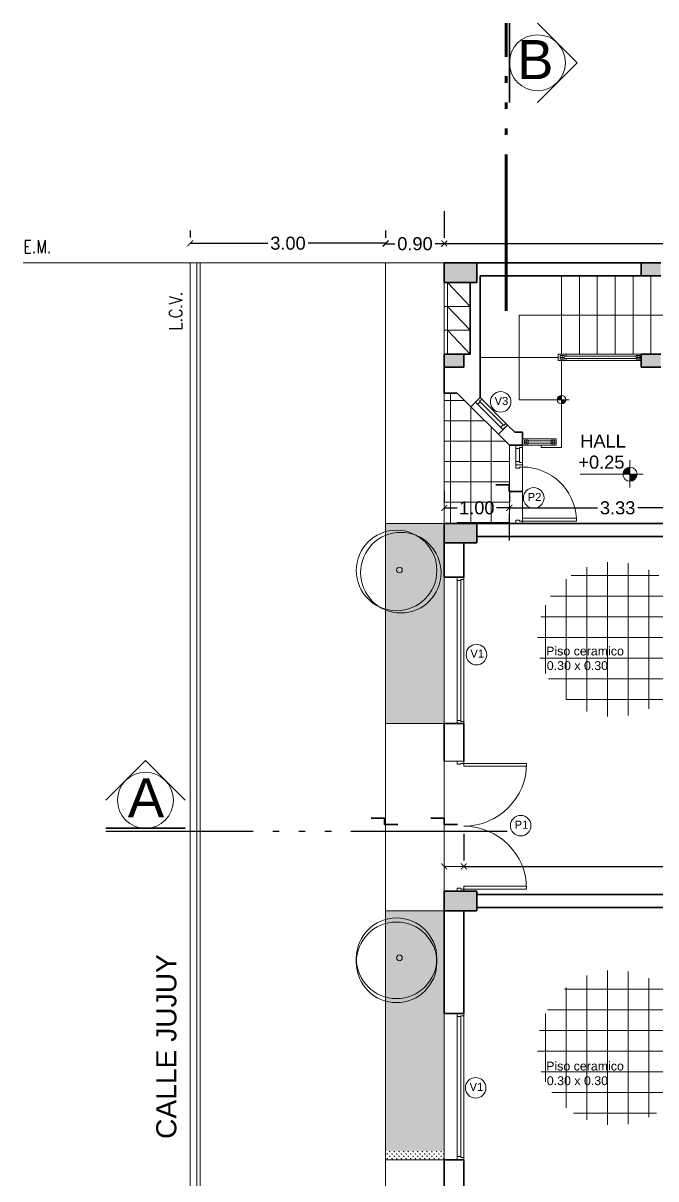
# Model space of a CAD drawing. Header units: millimetres. Extents: x 1578 to 2210, y 899 to 1032.
# Drawn here: x 1903.35 to 1913.07, y 992.76 to 1010.51 of the extents above; entities that cross this region are included whole.
import ezdxf

# ---------------------------------------------------------------- set-up
doc = ezdxf.new("R2010")
doc.units = ezdxf.units.MM
doc.linetypes.add('ACAD_ISO05W100', pattern=[36, 24, -3, 0, -3, 0, -3, 0, -3])
doc.linetypes.add('DASHDOT2', pattern=[12.7, 6.35, -3.175, 0, -3.175])
for name, color, linetype, lineweight in [('CARPINTERIA', 7, 'Continuous', 18), ('COTAS', 7, 'Continuous', 15), ('EJES', 7, 'DASHDOT2', 13), ('ESTRUCTURA', 3, 'Continuous', 30), ('hatch', 252, 'Continuous', 15), ('LINEA DE CORTE', 7, 'ACAD_ISO05W100', 60), ('MUROS', 1, 'Continuous', 30), ('PISOS', 9, 'Continuous', 9), ('SANITARIOS', 7, 'Continuous', 20), ('TRAMAS', 7, 'Continuous', 15), ('UMBRALES', 7, 'Continuous', 18)]:
    doc.layers.add(name, color=color, linetype=linetype, lineweight=lineweight)
doc.styles.add('ROMANS', font='romans', dxfattribs={"height": 0.06})
doc.styles.add('STYLE1', font='ARIAL.TTF')
doc.dimstyles.get("Standard").update_dxf_attribs({"dimscale": 0, "dimtxt": 0.2, "dimasz": 0.09, "dimexe": 0.09, "dimexo": 0.5, "dimgap": 0.05, "dimtad": 0, "dimzin": 0, "dimdsep": 46, "dimtxsty": 'STYLE1', "dimblk1": 'ARCHTICK', "dimblk2": 'ARCHTICK', "dimsah": 1, "dimcen": 0, "dimadec": 0, "dimazin": 0, "dimtfac": 1, "dimtofl": 0, "dimtmove": 2, "dimatfit": 3, "dimldrblk": 'ARCHTICK', "dimfxl": 1, "dimtolj": 1, "dimtzin": 0, "dimarcsym": 0})
pattern_1 = [(90, (93.20777, 0), (-0.035921, 0.035921), [0.009525, -0.062317]), (45, (93.20777, 0), (-0.0359210245, 0.0359210245), [0.009525, -0.041275]), (135, (93.20777, 0), (-0.0359210245, -0.0359210245), [0.009525, -0.041275])]

# ---------------------------------------------------------------- blocks, each defined once
blk = doc.blocks.new('_ARCHTICK')
at = {"color": 0, "linetype": 'ByBlock', "const_width": 0.15}
blk.add_lwpolyline([(-0.5, -0.5), (0.5, 0.5)], dxfattribs=at)
blk = doc.blocks.new('*D116')
at = {"layer": 'COTAS', "color": 0, "lineweight": -2}
for p, q in [((1908.918, 1007.331), (1908.918, 1007.215)), ((1909.818, 1007.331), (1909.818, 1007.215)), ((1908.918, 1007.125), (1909.059, 1007.125)), ((1909.818, 1007.125), (1909.678, 1007.125))]:
    blk.add_line(p, q, dxfattribs=at)
at = {"layer": 'DEFPOINTS', "color": 0}
for p in [(1908.918, 1007.125), (1908.918, 1006.831), (1909.818, 1006.831)]:
    blk.add_point(p, dxfattribs=at)
at = {"layer": 'COTAS', "color": 0, "lineweight": -2, "xscale": 0.09, "yscale": 0.09, "zscale": 0.09, "rotation": 180}
blk.add_blockref('_ARCHTICK', (1908.918, 1007.125), dxfattribs=at)
at = {"layer": 'COTAS', "color": 0, "lineweight": -2, "xscale": 0.09, "yscale": 0.09, "zscale": 0.09}
blk.add_blockref('_ARCHTICK', (1909.818, 1007.125), dxfattribs=at)
at = {"layer": 'COTAS', "color": 0, "insert": (1909.368, 1007.125), "char_height": 0.2, "attachment_point": 5, "style": 'STYLE1'}
blk.add_mtext('\\A1;0.90', dxfattribs=at)
blk = doc.blocks.new('*D117')
at = {"layer": 'COTAS', "color": 0, "lineweight": -2}
for p, q in [((1905.918, 1007.331), (1905.918, 1007.223)), ((1908.918, 1007.331), (1908.918, 1007.223)), ((1905.918, 1007.133), (1907.109, 1007.133)), ((1908.918, 1007.133), (1907.727, 1007.133))]:
    blk.add_line(p, q, dxfattribs=at)
at = {"layer": 'DEFPOINTS', "color": 0}
for p in [(1905.918, 1007.133), (1905.918, 1006.831), (1908.918, 1006.831)]:
    blk.add_point(p, dxfattribs=at)
at = {"layer": 'COTAS', "color": 0, "lineweight": -2, "xscale": 0.09, "yscale": 0.09, "zscale": 0.09, "rotation": 180}
blk.add_blockref('_ARCHTICK', (1905.918, 1007.133), dxfattribs=at)
at = {"layer": 'COTAS', "color": 0, "lineweight": -2, "xscale": 0.09, "yscale": 0.09, "zscale": 0.09}
blk.add_blockref('_ARCHTICK', (1908.918, 1007.133), dxfattribs=at)
at = {"layer": 'COTAS', "color": 0, "insert": (1907.418, 1007.133), "char_height": 0.2, "attachment_point": 5, "style": 'STYLE1'}
blk.add_mtext('\\A1;3.00', dxfattribs=at)
blk = doc.blocks.new('*D155')
at = {"layer": 'COTAS', "color": 0, "lineweight": -2}
for p, q in [((1910.118, 998.064), (1910.118, 997.654)), ((1923.668, 997.781), (1923.668, 997.654)), ((1910.118, 997.564), (1916.514, 997.564)), ((1923.668, 997.564), (1917.272, 997.564))]:
    blk.add_line(p, q, dxfattribs=at)
at = {"layer": 'DEFPOINTS', "color": 0}
for p in [(1910.118, 997.564), (1923.668, 997.564), (1923.668, 997.281)]:
    blk.add_point(p, dxfattribs=at)
at = {"layer": 'COTAS', "color": 0, "lineweight": -2, "xscale": 0.09, "yscale": 0.09, "zscale": 0.09, "rotation": 180}
blk.add_blockref('_ARCHTICK', (1910.118, 997.564), dxfattribs=at)
at = {"layer": 'COTAS', "color": 0, "lineweight": -2, "xscale": 0.09, "yscale": 0.09, "zscale": 0.09}
blk.add_blockref('_ARCHTICK', (1923.668, 997.564), dxfattribs=at)
at = {"layer": 'COTAS', "color": 0, "insert": (1916.893, 997.564), "char_height": 0.2, "attachment_point": 5, "style": 'STYLE1'}
blk.add_mtext('\\A1;13.55', dxfattribs=at)
blk = doc.blocks.new('*D156')
at = {"layer": 'COTAS', "color": 0, "lineweight": -2}
for p, q in [((1909.818, 1003.331), (1909.818, 1003.159)), ((1910.818, 1003.343), (1910.818, 1003.159)), ((1909.818, 1003.069), (1910.018, 1003.069)), ((1910.818, 1003.069), (1910.618, 1003.069))]:
    blk.add_line(p, q, dxfattribs=at)
at = {"layer": 'DEFPOINTS', "color": 0}
for p in [(1910.818, 1003.069), (1909.818, 1002.831), (1910.818, 1002.843)]:
    blk.add_point(p, dxfattribs=at)
at = {"layer": 'COTAS', "color": 0, "lineweight": -2, "xscale": 0.09, "yscale": 0.09, "zscale": 0.09, "rotation": 180}
blk.add_blockref('_ARCHTICK', (1909.818, 1003.069), dxfattribs=at)
at = {"layer": 'COTAS', "color": 0, "lineweight": -2, "xscale": 0.09, "yscale": 0.09, "zscale": 0.09}
blk.add_blockref('_ARCHTICK', (1910.818, 1003.069), dxfattribs=at)
at = {"layer": 'COTAS', "color": 0, "insert": (1910.318, 1003.069), "char_height": 0.2, "attachment_point": 5, "style": 'STYLE1'}
blk.add_mtext('\\A1;1.00', dxfattribs=at)
blk = doc.blocks.new('*D157')
at = {"layer": 'COTAS', "color": 0, "lineweight": -2}
for p, q in [((1914.143, 1003.331), (1914.143, 1003.159)), ((1910.818, 1003.069), (1912.171, 1003.069)), ((1914.143, 1003.069), (1912.79, 1003.069)), ((1910.818, 1002.569), (1910.818, 1002.979))]:
    blk.add_line(p, q, dxfattribs=at)
at = {"layer": 'DEFPOINTS', "color": 0}
for p in [(1910.818, 1003.069), (1914.143, 1003.069), (1914.143, 1002.831)]:
    blk.add_point(p, dxfattribs=at)
at = {"layer": 'COTAS', "color": 0, "lineweight": -2, "xscale": 0.09, "yscale": 0.09, "zscale": 0.09, "rotation": 180}
blk.add_blockref('_ARCHTICK', (1910.818, 1003.069), dxfattribs=at)
at = {"layer": 'COTAS', "color": 0, "lineweight": -2, "xscale": 0.09, "yscale": 0.09, "zscale": 0.09}
blk.add_blockref('_ARCHTICK', (1914.143, 1003.069), dxfattribs=at)
at = {"layer": 'COTAS', "color": 0, "insert": (1912.481, 1003.069), "char_height": 0.2, "attachment_point": 5, "style": 'STYLE1'}
blk.add_mtext('\\A1;3.33', dxfattribs=at)
blk = doc.blocks.new('*D165')
at = {"layer": 'COTAS', "color": 0, "lineweight": -2}
for p, q in [((1909.818, 1007.625), (1909.818, 1007.218)), ((1923.868, 1007.331), (1923.868, 1007.218)), ((1909.818, 1007.128), (1916.464, 1007.128)), ((1923.868, 1007.128), (1917.222, 1007.128))]:
    blk.add_line(p, q, dxfattribs=at)
at = {"layer": 'DEFPOINTS', "color": 0}
for p in [(1909.818, 1007.125), (1923.868, 1007.128), (1923.868, 1006.831)]:
    blk.add_point(p, dxfattribs=at)
at = {"layer": 'COTAS', "color": 0, "lineweight": -2, "xscale": 0.09, "yscale": 0.09, "zscale": 0.09, "rotation": 180}
blk.add_blockref('_ARCHTICK', (1909.818, 1007.128), dxfattribs=at)
at = {"layer": 'COTAS', "color": 0, "lineweight": -2, "xscale": 0.09, "yscale": 0.09, "zscale": 0.09}
blk.add_blockref('_ARCHTICK', (1923.868, 1007.128), dxfattribs=at)
at = {"layer": 'COTAS', "color": 0, "insert": (1916.843, 1007.128), "char_height": 0.2, "attachment_point": 5, "style": 'STYLE1'}
blk.add_mtext('\\A1;14.05', dxfattribs=at)

msp = doc.modelspace()

# ---------------------------------------------------------------- hatches: boundary and pattern name
at = {"layer": 'COTAS', "ltscale": 0.05}
h = msp.add_hatch(color=256, dxfattribs=at)
h.paths.add_polyline_path([(1911.618, 1004.731), (1911.684, 1004.731, -0.414214), (1911.618, 1004.665)])
h.paths.add_polyline_path([(1911.618, 1004.796), (1911.618, 1004.731), (1911.552, 1004.731, -0.414214)])
at = {"layer": 'COTAS', "ltscale": 0.1}
h = msp.add_hatch(color=256, dxfattribs=at)
h.paths.add_polyline_path([(1912.67, 1003.586), (1912.779, 1003.586, -0.414214), (1912.67, 1003.477)])
h.paths.add_polyline_path([(1912.67, 1003.695), (1912.67, 1003.586), (1912.561, 1003.586, -0.414214)])
at = {"layer": 'hatch'}
h = msp.add_hatch(dxfattribs=at)
h.set_pattern_fill('GRASS', color=256, scale=0.002, style=0)
h.set_pattern_definition(pattern_1)
h.paths.add_polyline_path([(1909.818, 1002.006), (1909.818, 1002.531), (1909.818, 1002.831), (1908.918, 1002.831), (1908.918, 999.756), (1909.818, 999.756)])
h = msp.add_hatch(dxfattribs=at)
h.set_pattern_fill('GRASS', color=256, scale=0.002, style=0)
h.set_pattern_definition(pattern_1)
h.paths.add_polyline_path([(1908.918, 993.191), (1909.818, 993.191), (1909.818, 995.306), (1909.818, 996.881), (1908.918, 996.881)])
h = msp.add_hatch(dxfattribs=at)
h.set_pattern_fill('GRASS', color=256, scale=0.002, style=0)
h.set_pattern_definition(pattern_1)
h.paths.add_polyline_path([(1909.818, 993.191), (1908.918, 993.191), (1908.918, 993.056), (1909.818, 993.056)])
at = {"layer": 'PISOS', "ltscale": 0.05}
h = msp.add_hatch(color=256, dxfattribs=at)
h.paths.add_polyline_path([(1913.148, 986.971), (1912.648, 986.971), (1912.648, 986.671), (1913.148, 986.671)])
h.paths.add_polyline_path([(1916.993, 987.171), (1916.943, 987.171), (1916.693, 987.171), (1916.693, 986.671), (1916.993, 986.671)])
h.paths.add_polyline_path([(1923.868, 987.171), (1923.568, 987.171), (1923.568, 986.671), (1923.868, 986.671)])
h.paths.add_polyline_path([(1910.118, 990.001), (1909.818, 990.001), (1909.818, 989.501), (1910.118, 989.501)])
h.paths.add_polyline_path([(1909.818, 991.581), (1909.818, 991.281), (1910.318, 991.281), (1910.318, 991.581)])
h.paths.add_polyline_path([(1916.993, 991.681), (1916.693, 991.681), (1916.693, 991.181), (1916.993, 991.181)])
h.paths.add_polyline_path([(1923.868, 991.181), (1923.868, 991.681), (1923.568, 991.681), (1923.568, 991.181)])
h.paths.add_polyline_path([(1923.868, 997.281), (1923.568, 997.281), (1923.568, 996.781), (1923.868, 996.781)])
h.paths.add_polyline_path([(1916.993, 997.281), (1916.693, 997.281), (1916.693, 996.781), (1916.993, 996.781)])
h.paths.add_polyline_path([(1910.318, 996.881), (1910.318, 997.181), (1909.818, 997.181), (1909.818, 996.881)])
h.paths.add_polyline_path([(1916.993, 994.681), (1916.693, 994.681), (1916.693, 994.181), (1916.993, 994.181)])
h.paths.add_polyline_path([(1909.818, 1002.831), (1909.818, 1002.531), (1910.318, 1002.531), (1910.318, 1002.831)])
h.paths.add_polyline_path([(1916.993, 1002.881), (1916.693, 1002.881), (1916.693, 1002.381), (1916.993, 1002.381)])
h.paths.add_polyline_path([(1923.868, 1002.881), (1923.568, 1002.881), (1923.568, 1002.381), (1923.868, 1002.381)])
h.paths.add_polyline_path([(1923.568, 1006.331), (1923.868, 1006.331), (1923.868, 1006.831), (1923.568, 1006.831)])
h.paths.add_polyline_path([(1919.293, 1006.831), (1918.993, 1006.831), (1918.993, 1006.431), (1919.293, 1006.431)])
h.paths.add_polyline_path([(1916.993, 1006.831), (1916.693, 1006.831), (1916.693, 1006.331), (1916.993, 1006.331)])
h.paths.add_polyline_path([(1913.143, 1006.631), (1913.143, 1006.831), (1912.843, 1006.831), (1912.843, 1006.631)])
h.paths.add_polyline_path([(1912.843, 1005.431), (1912.843, 1005.231), (1913.143, 1005.231), (1913.143, 1005.431)])
h.paths.add_polyline_path([(1909.818, 1006.831), (1909.818, 1006.531), (1910.318, 1006.531), (1910.318, 1006.831)])
h.paths.add_polyline_path([(1910.118, 1005.231), (1910.118, 1005.431), (1909.818, 1005.431), (1909.818, 1005.231)])
h = msp.add_hatch(dxfattribs=at)
h.set_pattern_fill('NET', color=256, scale=0.1, style=0)
h.set_pattern_definition([(0, (92.73185, 0), (0, 0.3175), []), (90, (92.73185, 0), (-0.3175, 2e-17), [])])
h.paths.add_polyline_path([(1911.25, 1001.05, 1), (1913.628, 1001.05, 1)])
h.paths.add_polyline_path([(1911.25, 994.779, 1), (1913.628, 994.779, 1)])
h.paths.add_polyline_path([(1920.74, 994.779, 1), (1918.362, 994.779, 1)])

# ---------------------------------------------------------------- linework, layer by layer
at = {"color": 0, "linetype": 'ByBlock', "const_width": 0.0135}
for points in [[(1909.863, 1007.087), (1909.773, 1007.177)], [(1909.863, 997.519), (1909.773, 997.609)]]:
    msp.add_lwpolyline(points, dxfattribs=at)
at = {"layer": 'CARPINTERIA'}
for p, q in [((1909.818, 1006.531), (1909.818, 1005.431)), ((1910.218, 1006.163), (1909.868, 1006.531)), ((1909.868, 1006.531), (1909.868, 1005.431)), ((1910.218, 1006.163), (1909.818, 1006.163)), ((1910.218, 1005.797), (1909.868, 1006.163)), ((1910.218, 1005.797), (1909.818, 1005.797)), ((1910.218, 1005.431), (1909.868, 1005.797)), ((1910.368, 1004.763), (1910.297, 1004.693)), ((1910.297, 1004.693), (1910.329, 1004.661)), ((1910.688, 1004.303), (1910.329, 1004.661)), ((1910.372, 1004.696), (1910.336, 1004.661)), ((1910.393, 1004.739), (1910.361, 1004.707)), ((1910.361, 1004.707), (1910.372, 1004.696)), ((1910.368, 1004.763), (1910.393, 1004.739)), ((1910.723, 1004.345), (1910.372, 1004.696)), ((1910.765, 1004.366), (1910.393, 1004.739)), ((1910.723, 1004.345), (1910.688, 1004.31)), ((1910.719, 1004.271), (1910.688, 1004.303)), ((1910.79, 1004.341), (1910.719, 1004.271)), ((1910.734, 1004.334), (1910.723, 1004.345)), ((1910.765, 1004.366), (1910.734, 1004.334)), ((1910.79, 1004.341), (1910.765, 1004.366)), ((1910.918, 1004.031), (1910.918, 1003.986)), ((1911.018, 1004.031), (1910.918, 1004.031)), ((1910.918, 1003.776), (1910.918, 1003.986)), ((1910.973, 1003.981), (1910.923, 1003.981)), ((1911.018, 1003.996), (1910.973, 1003.996)), ((1910.973, 1003.996), (1910.973, 1003.981)), ((1910.973, 1003.781), (1910.973, 1003.981)), ((1911.018, 1004.031), (1911.018, 1003.996)), ((1911.018, 1003.766), (1911.018, 1003.996)), ((1910.918, 1003.731), (1910.918, 1003.776)), ((1910.973, 1003.781), (1910.923, 1003.781)), ((1910.973, 1003.766), (1910.973, 1003.781)), ((1911.018, 1003.766), (1910.973, 1003.766)), ((1911.018, 1003.731), (1911.018, 1003.766)), ((1911.018, 1003.731), (1910.918, 1003.731)), ((1910.918, 1003.731), (1910.918, 1003.686)), ((1911.018, 1003.731), (1910.918, 1003.731)), ((1910.973, 1003.681), (1910.923, 1003.681)), ((1910.973, 1003.696), (1910.973, 1003.681)), ((1911.018, 1003.696), (1910.973, 1003.696)), ((1911.018, 1003.731), (1911.018, 1003.696)), ((1910.918, 1002.831), (1910.918, 1002.876)), ((1910.973, 1002.881), (1910.923, 1002.881)), ((1910.973, 1002.866), (1910.973, 1002.881)), ((1911.018, 1002.866), (1910.973, 1002.866)), ((1911.018, 1002.911), (1911.847, 1002.911)), ((1911.018, 1002.866), (1911.018, 1002.911)), ((1911.018, 1002.866), (1911.847, 1002.866)), ((1911.018, 1002.831), (1911.018, 1002.866)), ((1911.847, 1002.911), (1911.847, 1002.866)), ((1911.018, 1002.831), (1910.918, 1002.831)), ((1910.118, 1002.006), (1910.018, 1002.006)), ((1910.018, 1002.006), (1910.018, 1001.956)), ((1910.018, 999.806), (1910.018, 1001.961)), ((1910.073, 999.806), (1910.073, 1001.971)), ((1910.118, 1001.971), (1910.073, 1001.971)), ((1910.073, 1001.971), (1910.073, 1001.956)), ((1910.118, 1002.006), (1910.118, 1001.971)), ((1910.118, 999.791), (1910.118, 1001.971)), ((1910.073, 1001.956), (1910.018, 1001.956)), ((1910.073, 999.806), (1910.018, 999.806)), ((1910.018, 999.756), (1910.018, 999.806)), ((1910.118, 999.756), (1910.018, 999.756)), ((1910.073, 999.791), (1910.073, 999.806)), ((1910.118, 999.791), (1910.073, 999.791)), ((1910.118, 999.756), (1910.118, 999.791)), ((1910.118, 999.181), (1910.018, 999.181)), ((1910.018, 999.181), (1910.018, 999.136)), ((1910.073, 999.131), (1910.023, 999.131)), ((1910.073, 999.146), (1910.073, 999.131)), ((1910.118, 999.146), (1910.073, 999.146)), ((1910.118, 999.181), (1910.118, 999.146)), ((1910.118, 999.146), (1910.118, 999.101)), ((1910.118, 999.146), (1911.083, 999.146)), ((1910.118, 999.101), (1911.082, 999.101)), ((1910.018, 997.181), (1910.018, 997.226)), ((1910.118, 997.181), (1910.018, 997.181)), ((1910.073, 997.231), (1910.023, 997.231)), ((1910.073, 997.216), (1910.073, 997.231)), ((1910.118, 997.216), (1910.073, 997.216)), ((1910.118, 997.216), (1910.118, 997.261)), ((1910.118, 997.261), (1911.082, 997.261)), ((1910.118, 997.181), (1910.118, 997.216)), ((1910.118, 997.216), (1911.083, 997.216)), ((1910.118, 995.306), (1910.018, 995.306)), ((1910.018, 995.306), (1910.018, 995.256)), ((1910.018, 993.106), (1910.018, 995.261)), ((1910.073, 995.256), (1910.018, 995.256)), ((1910.073, 993.106), (1910.073, 995.271)), ((1910.118, 995.271), (1910.073, 995.271)), ((1910.073, 995.271), (1910.073, 995.256)), ((1910.118, 995.306), (1910.118, 995.271)), ((1910.118, 993.091), (1910.118, 995.271)), ((1910.073, 993.106), (1910.018, 993.106)), ((1910.018, 993.056), (1910.018, 993.106)), ((1910.073, 993.091), (1910.073, 993.106)), ((1910.118, 993.091), (1910.073, 993.091)), ((1910.118, 993.056), (1910.118, 993.091)), ((1910.118, 993.056), (1910.018, 993.056))]:
    msp.add_line(p, q, dxfattribs=at)
for centre, radius, start, end in [((1910.333, 1004.664), 0.005, 225, 315), ((1910.691, 1004.306), 0.005, 135, 225), ((1910.923, 1003.986), 0.005, 180, 270), ((1910.923, 1003.776), 0.005, 90, 180), ((1910.923, 1003.686), 0.005, 180, 270), ((1911.018, 1002.866), 0.83, 3.1079, 90), ((1910.923, 1002.876), 0.005, 90, 180), ((1910.023, 999.136), 0.005, 180, 270), ((1910.023, 997.226), 0.005, 90, 180)]:
    msp.add_arc(centre, radius, start, end, dxfattribs=at)
at = {"layer": 'CARPINTERIA', "ltscale": 0.1}
for centre, start, end in [((1910.118, 999.146), 270, 0), ((1910.118, 997.216), 0, 90)]:
    msp.add_arc(centre, 0.965, start, end, dxfattribs=at)
at = {"layer": 'COTAS', "ltscale": 0.1}
for p, q in [((1909.818, 1007.331), (1909.818, 1007.568)), ((1909.818, 1006.831), (1906.068, 1006.831)), ((1912.67, 1003.382), (1912.67, 1003.802)), ((1912.873, 1003.586), (1911.907, 1003.586))]:
    msp.add_line(p, q, dxfattribs=at)
at = {"layer": 'COTAS', "ltscale": 0.05}
for p, q in [((1909.818, 1007.331), (1909.818, 1007.568)), ((1909.818, 1007.331), (1909.818, 1007.222)), ((1912.118, 1006.631), (1912.06, 1006.631)), ((1909.818, 1004.173), (1909.818, 1003.745)), ((1909.818, 1004.173), (1909.818, 1003.745)), ((1909.818, 1001.506), (1909.818, 1000.474)), ((1909.818, 1001.506), (1909.818, 1000.474)), ((1910.118, 1001.506), (1910.118, 1000.474)), ((1910.118, 1001.506), (1910.118, 1000.474)), ((1910.118, 997.564), (1909.818, 997.564))]:
    msp.add_line(p, q, dxfattribs=at)
at = {"layer": 'COTAS'}
for p, q in [((1909.818, 1002.831), (1908.918, 1002.831)), ((1909.818, 999.756), (1908.918, 999.756)), ((1909.818, 996.881), (1908.918, 996.881))]:
    msp.add_line(p, q, dxfattribs=at)
at = {"layer": 'COTAS', "ltscale": 0.05, "const_width": 0.0135}
for points in [[(1910.163, 997.519), (1910.073, 997.609)], [(1910.073, 997.609), (1910.163, 997.519)]]:
    msp.add_lwpolyline(points, dxfattribs=at)
at = {"layer": 'COTAS', "ltscale": 0.1}
for centre, radius in [((1911.249, 1009.905), 0.43), ((1912.67, 1003.586), 0.109), ((1905.229, 998.579), 0.43)]:
    msp.add_circle(centre, radius, dxfattribs=at)
at = {"layer": 'COTAS'}
for centre, radius in [((1910.684, 1004.697), 0.158), ((1911.192, 1003.222), 0.158), ((1909.085, 1002.108), 0.619), ((1909.151, 1002.074), 0.619), ((1909.129, 1002.115), 0.0439), ((1910.312, 1000.816), 0.158), ((1910.992, 998.189), 0.158), ((1909.085, 996.153), 0.619), ((1909.085, 996.09), 0.619), ((1909.129, 996.159), 0.0439), ((1910.3, 994.163), 0.158)]:
    msp.add_circle(centre, radius, dxfattribs=at)
at = {"layer": 'EJES'}
msp.add_line((1906.068, 1006.831), (1903.35, 1006.831), dxfattribs=at)
at = {"layer": 'ESTRUCTURA', "ltscale": 0.05}
for p, q in [((1909.818, 1006.831), (1909.818, 1006.531)), ((1910.318, 1006.831), (1909.818, 1006.831)), ((1910.318, 1006.531), (1910.318, 1006.831)), ((1913.143, 1006.831), (1912.843, 1006.831)), ((1912.843, 1006.831), (1912.843, 1006.631)), ((1912.843, 1006.631), (1913.143, 1006.631)), ((1909.818, 1006.531), (1910.318, 1006.531)), ((1910.118, 1005.431), (1909.818, 1005.431)), ((1909.818, 1005.431), (1909.818, 1005.231)), ((1910.118, 1005.231), (1910.118, 1005.431)), ((1913.143, 1005.431), (1912.843, 1005.431)), ((1912.843, 1005.431), (1912.843, 1005.231)), ((1909.818, 1005.231), (1910.118, 1005.231)), ((1912.843, 1005.231), (1913.143, 1005.231)), ((1909.818, 1002.831), (1909.818, 1002.531)), ((1910.318, 1002.831), (1909.818, 1002.831)), ((1910.318, 1002.531), (1910.318, 1002.831)), ((1909.818, 1002.531), (1910.318, 1002.531)), ((1909.818, 997.181), (1909.818, 996.881)), ((1910.318, 997.181), (1909.818, 997.181)), ((1910.318, 996.881), (1910.318, 997.181)), ((1909.818, 996.881), (1910.318, 996.881))]:
    msp.add_line(p, q, dxfattribs=at)
at = {"layer": 'hatch'}
msp.add_line((1909.818, 993.056), (1908.918, 993.056), dxfattribs=at)
at = {"layer": 'LINEA DE CORTE', "color": 0, "ltscale": 0.1}
msp.add_line((1910.769, 1006.097), (1910.769, 1010.514), dxfattribs=at)
at = {"layer": 'LINEA DE CORTE', "lineweight": -2, "ltscale": 0.1}
msp.add_line((1910.784, 998.099), (1904.621, 998.099), dxfattribs=at)
at = {"layer": 'MUROS', "color": 0, "ltscale": 0.15}
for p, q in [((1910.819, 1009.297), (1910.819, 1010.514)), ((1911.249, 1010.514), (1911.858, 1009.905)), ((1911.249, 1009.297), (1911.858, 1009.905)), ((1904.621, 998.579), (1905.229, 999.188)), ((1905.838, 998.579), (1905.229, 999.188)), ((1905.838, 998.149), (1904.621, 998.149))]:
    msp.add_line(p, q, dxfattribs=at)
at = {"layer": 'MUROS'}
for p, q in [((1912.843, 1006.831), (1910.318, 1006.831)), ((1910.368, 1006.631), (1910.368, 1004.763)), ((1912.843, 1006.631), (1910.368, 1006.631)), ((1910.218, 1006.531), (1910.218, 1005.431)), ((1910.218, 1005.431), (1910.118, 1005.431)), ((1909.818, 1005.231), (1909.818, 1004.831)), ((1910.018, 1004.831), (1909.818, 1004.831)), ((1910.227, 1004.622), (1910.018, 1004.831)), ((1910.368, 1004.763), (1910.227, 1004.622)), ((1910.79, 1004.341), (1910.649, 1004.2)), ((1910.901, 1004.231), (1910.79, 1004.341)), ((1910.818, 1004.031), (1910.649, 1004.2)), ((1911.018, 1004.231), (1910.901, 1004.231)), ((1911.018, 1004.231), (1911.018, 1004.031)), ((1911.018, 1004.031), (1910.818, 1004.031)), ((1910.609, 1003.421), (1910.813, 1003.421)), ((1910.813, 1003.421), (1910.813, 1003.321)), ((1910.813, 1003.321), (1911.018, 1003.321)), ((1916.693, 1002.831), (1910.318, 1002.831)), ((1909.818, 1002.531), (1909.818, 1002.006)), ((1910.118, 1002.531), (1910.118, 1002.006)), ((1916.693, 1002.631), (1910.318, 1002.631)), ((1909.818, 1002.006), (1910.118, 1002.006)), ((1909.818, 999.756), (1909.818, 999.181)), ((1909.818, 999.756), (1910.118, 999.756)), ((1910.118, 999.756), (1910.118, 999.181)), ((1908.697, 998.306), (1908.902, 998.306)), ((1908.902, 998.306), (1908.902, 998.206)), ((1909.613, 998.306), (1909.818, 998.306)), ((1909.818, 998.306), (1909.818, 998.206)), ((1908.902, 998.206), (1909.107, 998.206)), ((1909.818, 998.206), (1910.023, 998.206)), ((1910.318, 997.131), (1916.693, 997.131)), ((1909.818, 996.881), (1909.818, 995.306)), ((1910.118, 996.881), (1910.118, 995.306)), ((1910.318, 996.931), (1916.693, 996.931)), ((1909.818, 995.306), (1910.118, 995.306)), ((1909.818, 993.056), (1909.818, 991.581)), ((1909.818, 993.056), (1910.118, 993.056)), ((1910.118, 993.056), (1910.118, 991.581))]:
    msp.add_line(p, q, dxfattribs=at)
at = {"layer": 'PISOS', "ltscale": 0.05}
for p, q in [((1909.912, 1002.831), (1909.912, 1004.831)), ((1910.13, 1004.718), (1909.818, 1004.718)), ((1910.225, 1002.831), (1910.225, 1004.624)), ((1910.443, 1004.406), (1909.818, 1004.406)), ((1910.537, 1002.831), (1910.537, 1004.311)), ((1910.755, 1004.093), (1909.818, 1004.093)), ((1910.818, 1003.781), (1909.818, 1003.781)), ((1910.818, 1003.468), (1909.818, 1003.468)), ((1910.818, 1003.156), (1909.818, 1003.156)), ((1910.818, 1002.843), (1910.018, 1002.843))]:
    msp.add_line(p, q, dxfattribs=at)
at = {"layer": 'SANITARIOS'}
for p, q in [((1911.658, 1005.411), (1911.598, 1005.411)), ((1911.598, 1005.411), (1911.598, 1005.351)), ((1911.658, 1005.381), (1911.598, 1005.381)), ((1911.658, 1005.351), (1911.598, 1005.351)), ((1911.628, 1005.411), (1911.628, 1005.351)), ((1911.658, 1005.411), (1911.658, 1005.351)), ((1912.763, 1005.401), (1911.658, 1005.401)), ((1912.763, 1005.361), (1911.658, 1005.361)), ((1912.823, 1005.411), (1912.763, 1005.411)), ((1912.763, 1005.411), (1912.763, 1005.351)), ((1912.823, 1005.381), (1912.763, 1005.381)), ((1912.823, 1005.351), (1912.763, 1005.351)), ((1912.793, 1005.411), (1912.793, 1005.351)), ((1912.823, 1005.411), (1912.823, 1005.351)), ((1911.108, 1004.111), (1911.048, 1004.111)), ((1911.048, 1004.111), (1911.048, 1004.051)), ((1911.078, 1004.111), (1911.078, 1004.051)), ((1911.108, 1004.111), (1911.108, 1004.051)), ((1911.458, 1004.101), (1911.108, 1004.101)), ((1911.458, 1004.111), (1911.458, 1004.051)), ((1911.518, 1004.111), (1911.458, 1004.111)), ((1911.488, 1004.111), (1911.488, 1004.051)), ((1911.518, 1004.111), (1911.518, 1004.051)), ((1911.108, 1004.081), (1911.048, 1004.081)), ((1911.108, 1004.051), (1911.048, 1004.051)), ((1911.458, 1004.061), (1911.108, 1004.061)), ((1911.518, 1004.081), (1911.458, 1004.081)), ((1911.518, 1004.051), (1911.458, 1004.051))]:
    msp.add_line(p, q, dxfattribs=at)
at = {"layer": 'TRAMAS'}
for p, q in [((1906.018, 1006.831), (1906.018, 984.661)), ((1906.068, 1006.831), (1906.068, 984.661)), ((1908.918, 1006.831), (1908.918, 999.756)), ((1911.018, 1003.696), (1911.018, 1002.911)), ((1908.918, 999.756), (1908.918, 984.661))]:
    msp.add_line(p, q, dxfattribs=at)
at = {"layer": 'UMBRALES'}
for p, q in [((1905.918, 1006.831), (1905.918, 984.661)), ((1911.618, 1006.631), (1911.618, 1005.431)), ((1911.893, 1006.631), (1911.893, 1005.431)), ((1912.168, 1006.631), (1912.168, 1005.431)), ((1912.443, 1006.631), (1912.443, 1005.431)), ((1912.718, 1006.631), (1912.718, 1005.431)), ((1912.993, 1006.631), (1912.993, 1005.431)), ((1915.193, 1006.031), (1910.968, 1006.031)), ((1910.968, 1006.031), (1910.968, 1004.731)), ((1911.568, 1005.381), (1910.368, 1005.381)), ((1911.568, 1005.431), (1911.568, 1005.331)), ((1912.843, 1005.431), (1911.568, 1005.431)), ((1911.688, 1005.431), (1911.688, 1005.401)), ((1911.688, 1005.361), (1911.688, 1005.331)), ((1912.843, 1005.331), (1911.568, 1005.331)), ((1911.618, 1005.331), (1911.618, 1003.994)), ((1909.818, 1004.831), (1909.818, 1002.831)), ((1910.649, 1004.2), (1910.227, 1004.622)), ((1911.738, 1004.731), (1910.968, 1004.731)), ((1911.538, 1004.131), (1911.018, 1004.131)), ((1911.538, 1004.131), (1911.538, 1004.031)), ((1910.818, 1004.031), (1910.818, 1002.831)), ((1911.538, 1004.031), (1911.018, 1004.031)), ((1911.308, 1004.031), (1911.308, 1003.994)), ((1911.618, 1003.994), (1911.308, 1003.994))]:
    msp.add_line(p, q, dxfattribs=at)
at = {"layer": 'UMBRALES', "ltscale": 0.1}
for p, q in [((1909.818, 1002.006), (1909.818, 999.756)), ((1909.818, 999.181), (1909.818, 997.181)), ((1910.018, 999.181), (1909.818, 999.181)), ((1909.818, 995.306), (1909.818, 993.056))]:
    msp.add_line(p, q, dxfattribs=at)
at = {"layer": 'UMBRALES'}
msp.add_circle((1911.618, 1004.731), 0.0658, dxfattribs=at)

# ---------------------------------------------------------------- block references
at = {"layer": 'COTAS', "ltscale": 0.05, "xscale": -0.09000000000014552, "yscale": 0.09, "zscale": 0.09, "rotation": 180}
msp.add_blockref('_ARCHTICK', (1909.818, 997.564), dxfattribs=at)

# ---------------------------------------------------------------- texts
at = {"layer": 'COTAS', "style": 'ROMANS', "width": 0.8}
msp.add_text('E.M.', height=0.2, dxfattribs=at).set_placement((1903.353, 1006.98))
msp.add_text('L.C.V.', height=0.2, rotation=90, dxfattribs=at).set_placement((1905.792, 1005.799))
at = {"layer": 'COTAS', "style": 'STYLE1'}
for s, height, p in [('V3', 0.1231, (1910.591, 1004.65)), ('HALL', 0.2, (1911.907, 1003.996)), ('+0.25', 0.2, (1911.878, 1003.672)), ('P2', 0.1231, (1911.099, 1003.175)), ('Piso ceramico', 0.13606, (1911.383, 1000.803)), ('V1', 0.1231, (1910.219, 1000.77)), ('0.30 x 0.30 ', 0.13606, (1911.393, 1000.579)), ('P1', 0.1231, (1910.899, 998.142)), ('Piso ceramico', 0.13606, (1911.383, 994.429)), ('0.30 x 0.30 ', 0.13606, (1911.393, 994.204)), ('V1', 0.1231, (1910.207, 994.116))]:
    msp.add_text(s, height=height, dxfattribs=at).set_placement(p)
at = {"layer": 'MUROS', "color": 0, "ltscale": 0.15, "style": 'STYLE1'}
for s, p in [('B', (1910.936, 1009.654)), ('A', (1904.958, 998.318))]:
    msp.add_text(s, height=0.6, dxfattribs=at).set_placement(p)
at = {"layer": 'MUROS', "color": 0, "style": 'STYLE1'}
msp.add_text('CALLE JUJUY', height=0.3098, rotation=90, dxfattribs=at).set_placement((1905.704, 993.378))

# ---------------------------------------------------------------- dimensions: what is measured, and where the dimension line sits
at = {"layer": 'COTAS'}
for base, p1, p2, picture, middle in [((1923.868, 1007.128), (1909.818, 1007.125), (1923.868, 1006.831), '*D165', (1916.843, 1007.128)), ((1905.918, 1007.133), (1908.918, 1006.831), (1905.918, 1006.831), '*D117', (1907.418, 1007.133)), ((1908.918, 1007.125), (1909.818, 1006.831), (1908.918, 1006.831), '*D116', (1909.368, 1007.125)), ((1910.818, 1003.069), (1909.818, 1002.831), (1910.818, 1002.843), '*D156', (1910.318, 1003.069)), ((1914.143117964, 1003.068929266), (1910.818117964, 1003.068929266), (1914.143117964, 1002.830541389), '*D157', (1912.480617964, 1003.068929266)), ((1923.668, 997.564), (1910.118, 997.564), (1923.668, 997.281), '*D155', (1916.893, 997.564))]:
    dim = msp.add_linear_dim(base=base, p1=p1, p2=p2, dimstyle='Standard', override={"dimscale": 1}, dxfattribs=at)
    dim.commit()
    dim.dimension.update_dxf_attribs({"geometry": picture, "text_midpoint": middle})

doc.saveas('drawing.dxf')
